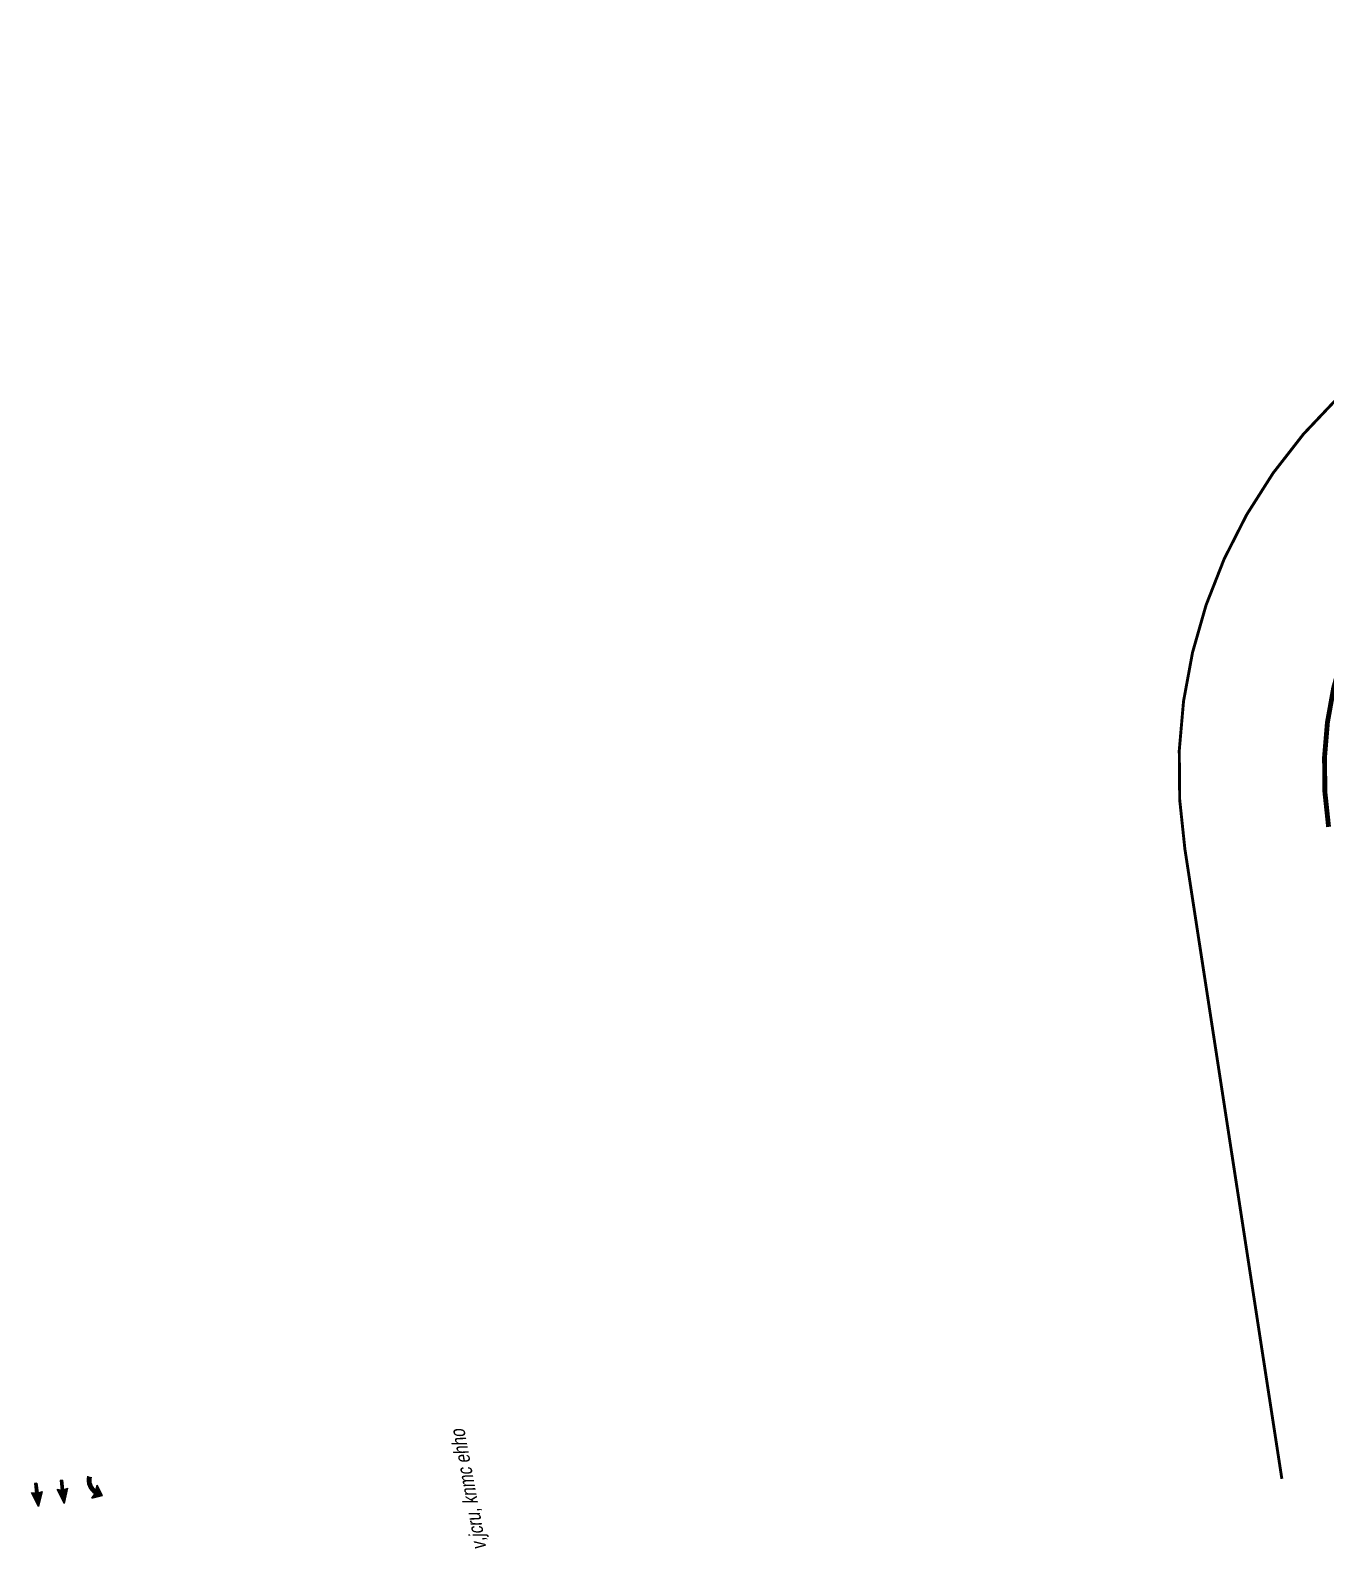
# Model space of a CAD drawing. Extents: x 183304 to 184528, y 666784 to 667526.
# Drawn here: x 183327.1 to 183460.3, y 666971.9 to 667127.9 of the extents above; entities that cross this region are included whole.
import ezdxf

# ---------------------------------------------------------------- set-up
doc = ezdxf.new("R2010")
doc.units = 0
for name, color, linetype in [('6620haluka', 160, 'Continuous'), ('D-D13', 7, 'Continuous'), ('D-Tamrur', 7, 'Continuous'), ('D-TEXT', 7, 'Continuous'), ('row', 160, 'Continuous')]:
    doc.layers.add(name, color=color, linetype=linetype)
doc.styles.add('MIR2', font='mirym.shx', dxfattribs={"width": 0.8, "oblique": 10})

# ---------------------------------------------------------------- blocks, each defined once
blk = doc.blocks.new('DD-13LL')
at = {"layer": 'D-D13'}
for p, q in [((0, 0), (-1, -0.53)), ((0, 0), (-0.2, -0.52)), ((-1, -0.53), (-0.2, -1.45)), ((-0.2, -0.9), (-0.2, -1.45))]:
    blk.add_line(p, q, dxfattribs=at)
for centre, radius, end in [((-0.68, -2.1), 1.65, 73.269), ((-0.7, -2.1), 1.3, 67.3801)]:
    blk.add_arc(centre, radius, 0, end, dxfattribs=at)
for points in [[(-0.2, -0.52), (0, 0), (-1, -0.53)], [(-0.2, -0.9), (-1, -0.53), (-0.2, -0.52)], [(-0.2, -0.9), (-0.2, -1.45), (-1, -0.53)], [(-0.12, -0.55), (-0.2, -0.9), (-0.2, -0.52)], [(-0.04, -0.58), (-0.2, -0.9), (-0.12, -0.55)], [(-0.13, -0.93), (-0.04, -0.58), (-0.2, -0.9)], [(0.12, -0.65), (-0.13, -0.93), (-0.04, -0.58)], [(-0.02, -0.99), (0.12, -0.65), (-0.13, -0.93)], [(0.24, -0.73), (-0.02, -0.99), (0.12, -0.65)], [(0.07, -1.05), (0.24, -0.73), (-0.02, -0.99)], [(0.36, -0.81), (0.07, -1.05), (0.24, -0.73)], [(0.16, -1.13), (0.36, -0.81), (0.07, -1.05)], [(0.51, -0.95), (0.16, -1.13), (0.36, -0.81)], [(0.27, -1.24), (0.51, -0.95), (0.16, -1.13)], [(0.62, -1.08), (0.27, -1.24), (0.51, -0.95)], [(0.36, -1.34), (0.62, -1.08), (0.27, -1.24)], [(0.73, -1.24), (0.36, -1.34), (0.62, -1.08)], [(0.43, -1.46), (0.73, -1.24), (0.36, -1.34)], [(0.81, -1.37), (0.43, -1.46), (0.73, -1.24)], [(0.49, -1.58), (0.81, -1.37), (0.43, -1.46)], [(0.86, -1.49), (0.49, -1.58), (0.81, -1.37)], [(0.54, -1.71), (0.86, -1.49), (0.49, -1.58)], [(0.91, -1.63), (0.54, -1.71), (0.86, -1.49)], [(0.93, -1.74), (0.54, -1.71), (0.91, -1.63)], [(0.57, -1.81), (0.93, -1.74), (0.54, -1.71)], [(0.95, -1.84), (0.57, -1.81), (0.93, -1.74)], [(0.58, -1.9), (0.95, -1.84), (0.57, -1.81)], [(0.97, -1.96), (0.58, -1.9), (0.95, -1.84)], [(0.6, -2), (0.97, -1.96), (0.58, -1.9)], [(0.97, -2.1), (0.6, -2), (0.97, -1.96)], [(0.6, -2.1), (0.97, -2.1), (0.6, -2)]]:
    blk.add_solid(points, dxfattribs=at)
blk = doc.blocks.new('DD-13SS')
at = {"layer": 'D-D13'}
for p, q in [((-0.55, -1.5), (0, 0)), ((0, 0), (0.55, -1.5)), ((-0.125, -1.4), (-0.55, -1.5)), ((-0.125, -2.4), (-0.125, -1.4)), ((0.125, -1.4), (0.55, -1.5)), ((0.125, -2.4), (0.125, -1.4)), ((-0.125, -2.4), (0.125, -2.4))]:
    blk.add_line(p, q, dxfattribs=at)
for points in [[(-0.125, -1.4), (-0.55, -1.5), (0, 0)], [(0.125, -1.4), (0, 0), (-0.125, -1.4)], [(0.55, -1.5), (0, 0), (0.125, -1.4)], [(-0.125, -2.4), (0.125, -1.4), (-0.125, -1.4)], [(0.125, -1.4), (-0.125, -2.4), (0.125, -2.4)]]:
    blk.add_solid(points, dxfattribs=at)

msp = doc.modelspace()

# ---------------------------------------------------------------- linework, layer by layer
at = {"layer": '6620haluka', "const_width": 0.5}
msp.add_lwpolyline([(183486.677, 667088.103, 0.3699633), (183460.571, 667046.089)], format="xyb", dxfattribs=at)
at = {"layer": 'row', "const_width": 0.3}
msp.add_lwpolyline([(183486.339, 667127.778), (183465.809, 667120.738), (183473.836, 667098.983, 0.3219868), (183445.8, 667043.815), (183455.768, 666979.103)], format="xyb", dxfattribs=at)

# ---------------------------------------------------------------- block references
at = {"layer": 'D-Tamrur'}
for name, p, rotation in [('DD-13LL', (183333.448, 666977.111), 166.0738871964874), ('DD-13SS', (183327.953, 666976.253), 186.7024736568993), ('DD-13SS', (183330.588, 666976.582), 186.7024736568993)]:
    msp.add_blockref(name, p, dxfattribs=dict(at, rotation=rotation))

# ---------------------------------------------------------------- texts
at = {"layer": 'D-TEXT', "style": 'MIR2', "oblique": 10, "width": 0.8}
msp.add_text('v,jcru, knmc ehho', height=1.5, rotation=100.48325, dxfattribs=at).set_placement((183374.015, 666971.939))

doc.saveas('drawing.dxf')
